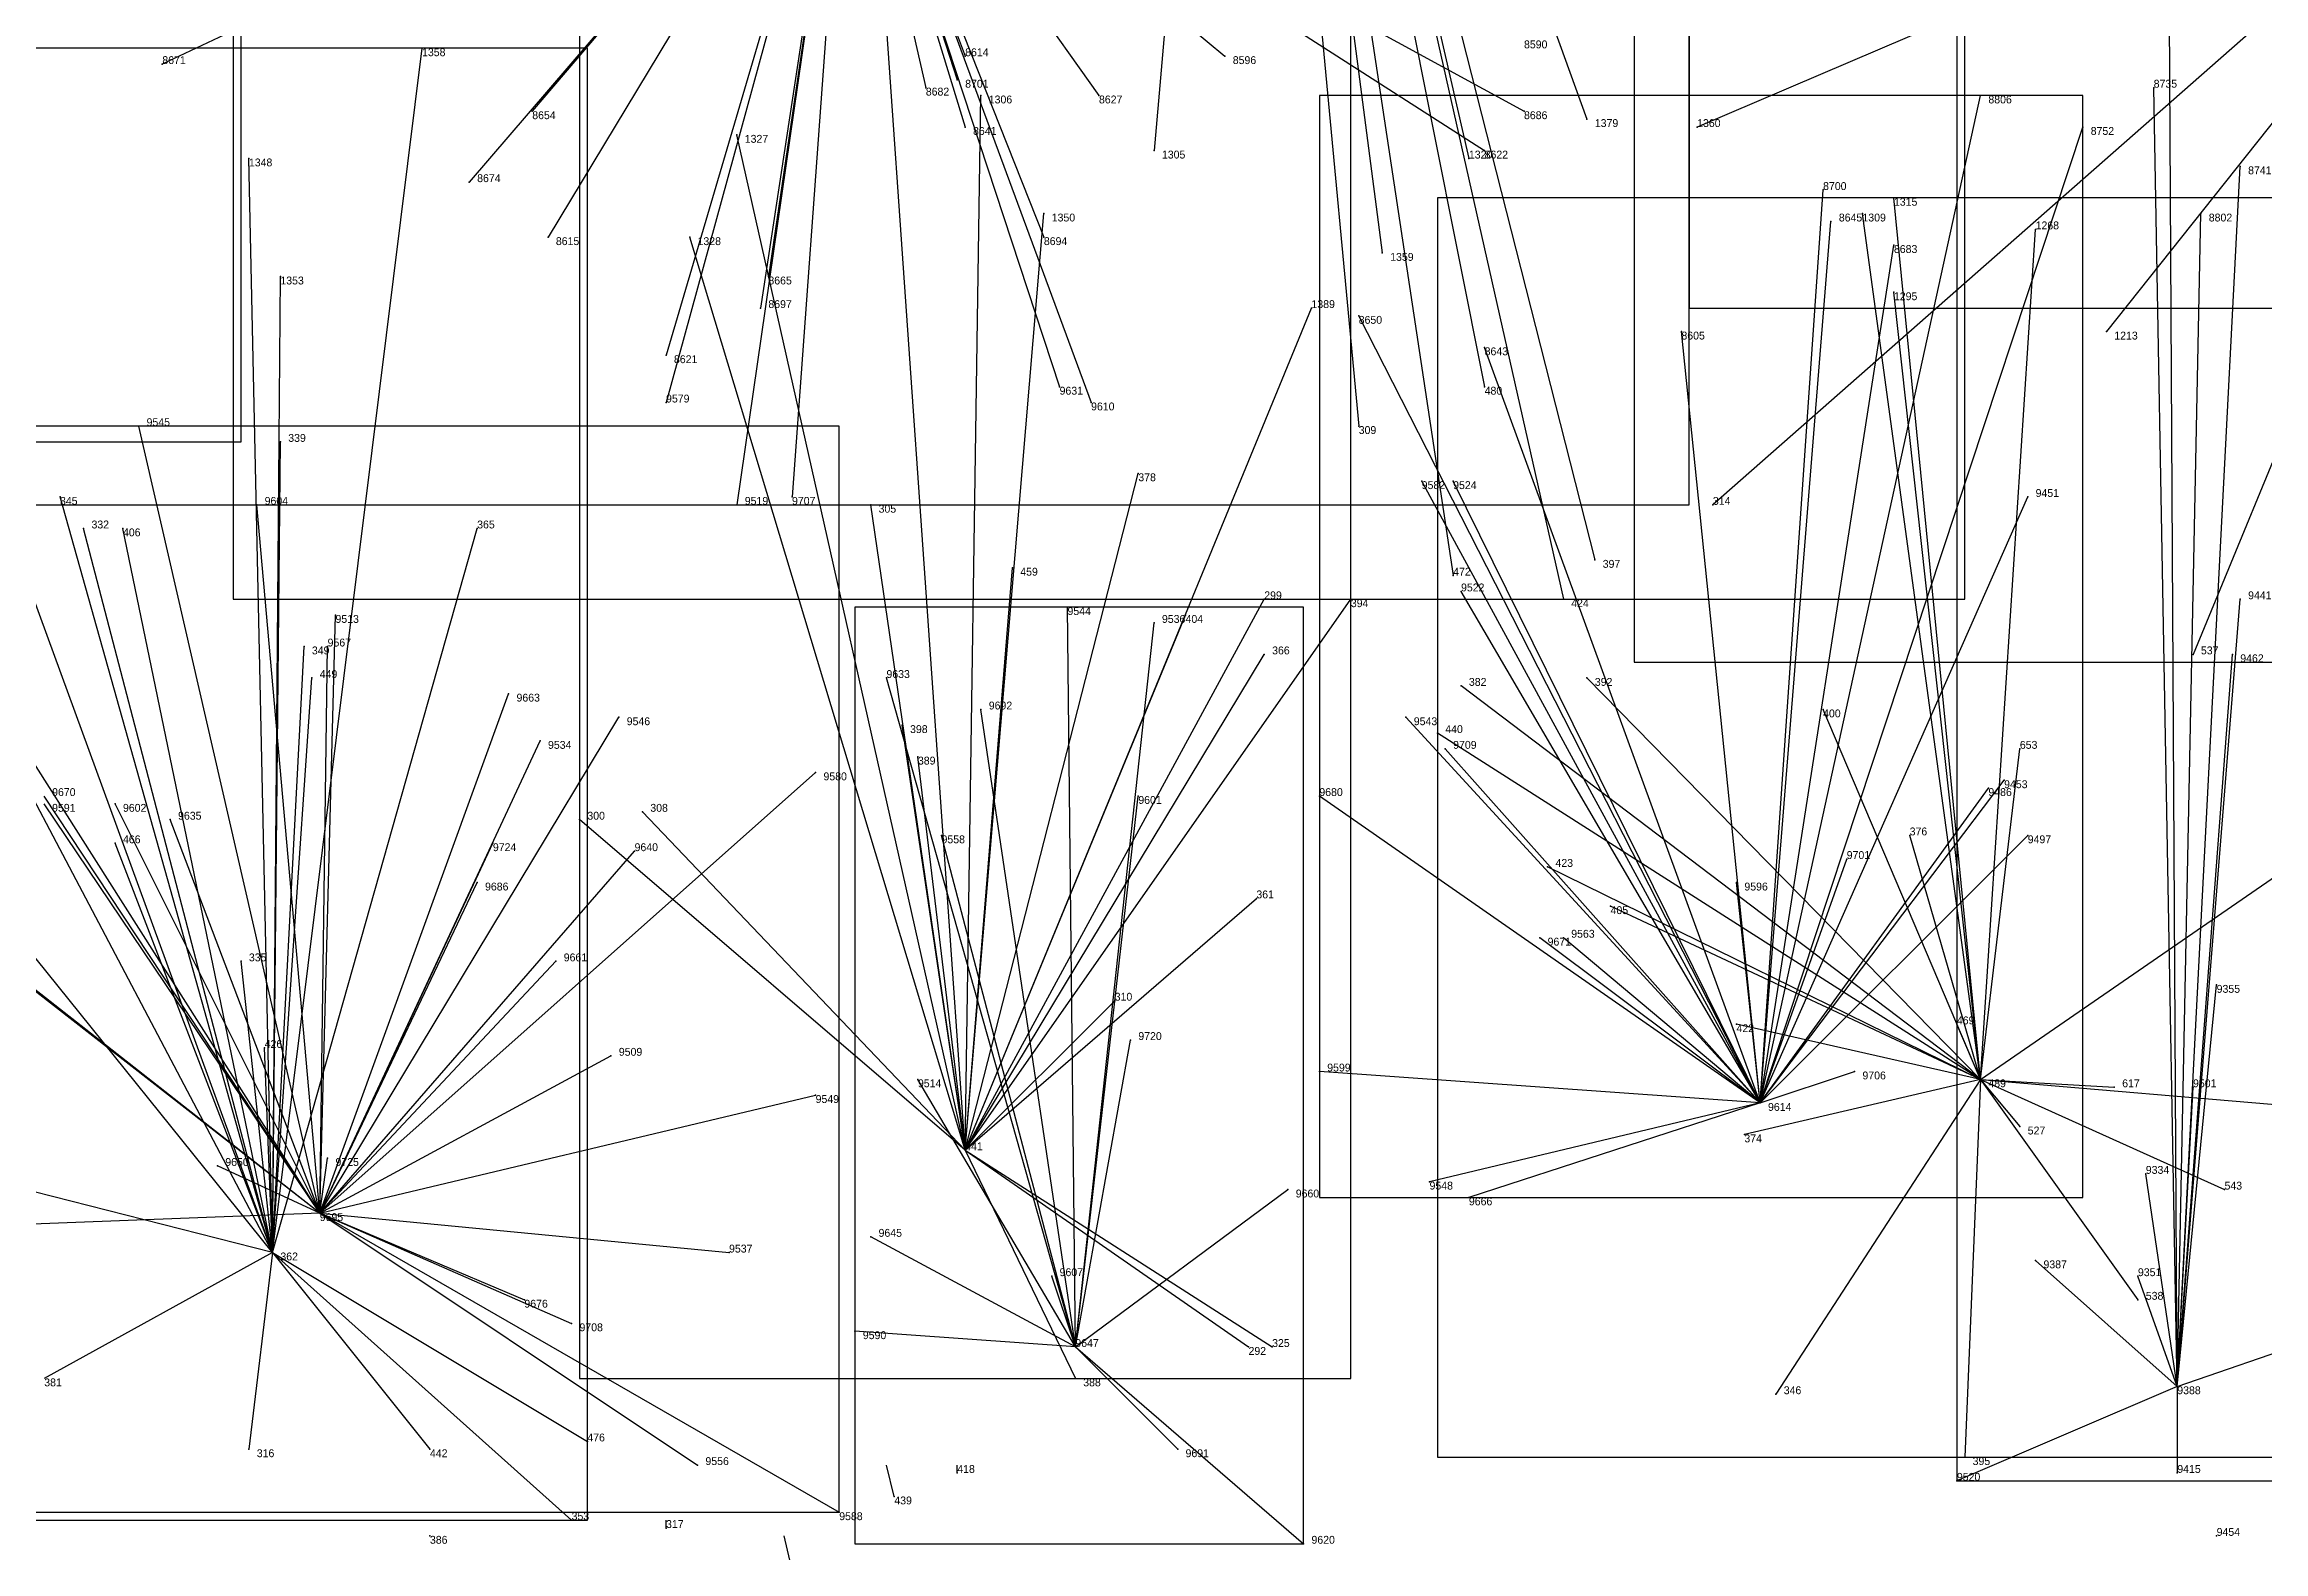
# Model space of a CAD drawing. Extents: x -0.07 to 1.1, y -0.07 to 1.1.
# Drawn here: x 0.26 to 0.542, y 0.103 to 0.2945 of the extents above; entities that cross this region are included whole.
import ezdxf

# ---------------------------------------------------------------- set-up
doc = ezdxf.new("R2010")
doc.units = 0
for name, color, linetype in [('Clients', 3, 'CONTINUOUS'), ('Facilities', 3, 'CONTINUOUS'), ('Facilities_lines', 3, 'CONTINUOUS'), ('Min_max_boxes', 1, 'CONTINUOUS'), ('Normals', 1, 'CONTINUOUS'), ('Source_points', 5, 'CONTINUOUS'), ('Text', 3, 'CONTINUOUS')]:
    doc.layers.add(name, color=color, linetype=linetype)

msp = doc.modelspace()

# ---------------------------------------------------------------- linework, layer by layer
at = {"layer": 'Clients', "color": 5}
for p in [(0.308, 0.294), (0.275, 0.292, 1), (0.377, 0.293, 1), (0.41, 0.293, 1), (0.372, 0.289, 1), (0.376, 0.29, 1), (0.379, 0.288), (0.394, 0.288, 1), (0.506, 0.288, 1), (0.528, 0.289, 1), (0.322, 0.286, 1), (0.448, 0.286, 1), (0.456, 0.285), (0.348, 0.283), (0.377, 0.284, 1), (0.47, 0.284), (0.519, 0.284, 1), (0.286, 0.28), (0.401, 0.281), (0.441, 0.28), (0.443, 0.281, 1), (0.314, 0.277, 1), (0.539, 0.279, 1), (0.486, 0.276, 1), (0.495, 0.275), (0.387, 0.273), (0.487, 0.272, 1), (0.491, 0.273), (0.513, 0.271), (0.534, 0.273, 1), (0.324, 0.27, 1), (0.342, 0.27), (0.387, 0.27, 1), (0.43, 0.268), (0.495, 0.269, 1), (0.29, 0.265), (0.352, 0.265, 1), (0.495, 0.263), (0.351, 0.261, 1), (0.421, 0.261), (0.427, 0.26, 1), (0.468, 0.258, 1), (0.522, 0.258), (0.339, 0.255, 1), (0.443, 0.256, 1), (0.389, 0.251, 1), (0.443, 0.251), (0.339, 0.249, 1), (0.393, 0.249, 1), (0.272, 0.246, 1), (0.427, 0.246), (0.29, 0.244), (0.399, 0.24), (0.262, 0.237), (0.355, 0.237, 1), (0.435, 0.239, 1), (0.439, 0.239, 1), (0.512, 0.237, 1), (0.287, 0.236, 1), (0.348, 0.236, 1), (0.365, 0.236), (0.472, 0.236), (0.265, 0.233), (0.27, 0.233), (0.315, 0.233), (0.457, 0.229), (0.383, 0.228), (0.439, 0.227), (0.39, 0.223, 1), (0.415, 0.224), (0.426, 0.224), (0.44, 0.225, 1), (0.453, 0.224), (0.539, 0.224, 1), (0.297, 0.222, 1), (0.401, 0.221, 1), (0.405, 0.222), (0.293, 0.218), (0.296, 0.218, 1), (0.415, 0.217), (0.533, 0.217), (0.538, 0.217, 1), (0.294, 0.214), (0.319, 0.212, 1), (0.367, 0.214, 1), (0.44, 0.213), (0.456, 0.214), (0.333, 0.209, 1), (0.379, 0.21, 1), (0.433, 0.209, 1), (0.486, 0.21), (0.323, 0.206, 1), (0.369, 0.208), (0.437, 0.207), (0.371, 0.204), (0.438, 0.205, 1), (0.511, 0.205), (0.358, 0.202, 1), (0.509, 0.201, 1), (0.269, 0.198, 1), (0.399, 0.199, 1), (0.422, 0.199, 1), (0.507, 0.2, 1), (0.276, 0.196, 1), (0.328, 0.196), (0.336, 0.197), (0.269, 0.193), (0.317, 0.193, 1), (0.335, 0.192, 1), (0.374, 0.194, 1), (0.497, 0.194), (0.512, 0.194, 1), (0.451, 0.19), (0.489, 0.191, 1), (0.315, 0.188, 1), (0.475, 0.188, 1), (0.414, 0.186), (0.459, 0.185), (0.45, 0.181, 1), (0.453, 0.181, 1), (0.285, 0.178), (0.325, 0.178, 1), (0.536, 0.175, 1), (0.396, 0.173), (0.475, 0.17), (0.503, 0.17), (0.288, 0.167), (0.398, 0.168, 1), (0.332, 0.166, 1), (0.422, 0.164, 1), (0.49, 0.164, 1), (0.358, 0.161, 1), (0.371, 0.163, 1), (0.523, 0.162), (0.533, 0.162, 1), (0.476, 0.156), (0.511, 0.157), (0.296, 0.153, 1), (0.282, 0.152, 1), (0.436, 0.15, 1), (0.527, 0.151, 1), (0.418, 0.149, 1), (0.441, 0.148, 1), (0.537, 0.149), (0.347, 0.141, 1), (0.365, 0.143, 1), (0.513, 0.14, 1), (0.388, 0.138, 1), (0.526, 0.138, 1), (0.321, 0.135, 1), (0.526, 0.135), (0.327, 0.132, 1), (0.363, 0.131, 1), (0.413, 0.129), (0.416, 0.129), (0.391, 0.125), (0.48, 0.123), (0.286, 0.116), (0.309, 0.116), (0.329, 0.117), (0.404, 0.116, 1), (0.343, 0.114, 1), (0.504, 0.115), (0.531, 0.113, 1), (0.503, 0.112, 1), (0.361, 0.108, 1), (0.327, 0.107), (0.42, 0.104, 1)]:
    msp.add_point(p, dxfattribs=at)
at = {"layer": 'Facilities', "color": 3}
for p in [(0.506, 0.163), (0.478, 0.16, 1), (0.377, 0.154), (0.295, 0.146, 1), (0.289, 0.141), (0.391, 0.129, 1), (0.531, 0.124, 1), (0.376, 0.113), (0.368, 0.11), (0.309, 0.105), (0.339, 0.106), (0.536, 0.105, 1)]:
    msp.add_point(p, dxfattribs=at)
at = {"layer": 'Facilities_lines', "color": 3}
for p, q in [((0.412, 0.406), (0.401, 0.281)), ((0.412, 0.406), (0.427, 0.246)), ((0.412, 0.406), (0.457, 0.229)), ((0.412, 0.406), (0.453, 0.224)), ((0.412, 0.406), (0.439, 0.227)), ((0.412, 0.406), (0.443, 0.251)), ((0.412, 0.406), (0.441, 0.28)), ((0.412, 0.406), (0.43, 0.268)), ((0.412, 0.406), (0.456, 0.285)), ((0.362, 0.333, 1), (0.275, 0.292, 1)), ((0.362, 0.333, 1), (0.314, 0.277, 1)), ((0.362, 0.333, 1), (0.322, 0.286, 1)), ((0.362, 0.333, 1), (0.324, 0.27, 1)), ((0.362, 0.333, 1), (0.339, 0.255, 1)), ((0.362, 0.333, 1), (0.339, 0.249, 1)), ((0.362, 0.333, 1), (0.348, 0.236, 1)), ((0.362, 0.333, 1), (0.351, 0.261, 1)), ((0.362, 0.333, 1), (0.352, 0.265, 1)), ((0.362, 0.333, 1), (0.355, 0.237, 1)), ((0.362, 0.333, 1), (0.41, 0.293, 1)), ((0.362, 0.333, 1), (0.377, 0.293, 1)), ((0.362, 0.333, 1), (0.443, 0.281, 1)), ((0.362, 0.333, 1), (0.394, 0.288, 1)), ((0.362, 0.333, 1), (0.377, 0.284, 1)), ((0.362, 0.333, 1), (0.372, 0.289, 1)), ((0.362, 0.333, 1), (0.448, 0.286, 1)), ((0.362, 0.333, 1), (0.387, 0.27, 1)), ((0.362, 0.333, 1), (0.376, 0.29, 1)), ((0.362, 0.333, 1), (0.393, 0.249, 1)), ((0.362, 0.333, 1), (0.389, 0.251, 1)), ((0.58, 0.331), (0.47, 0.284)), ((0.58, 0.331), (0.472, 0.236)), ((0.58, 0.331), (0.522, 0.258)), ((0.58, 0.331), (0.533, 0.217)), ((0.377, 0.154), (0.367, 0.297)), ((0.531, 0.124, 1), (0.53, 0.298, 1)), ((0.289, 0.141), (0.308, 0.294)), ((0.377, 0.154), (0.379, 0.288)), ((0.478, 0.16, 1), (0.506, 0.288, 1)), ((0.531, 0.124, 1), (0.528, 0.289, 1)), ((0.377, 0.154), (0.348, 0.283)), ((0.478, 0.16, 1), (0.519, 0.284, 1)), ((0.289, 0.141), (0.286, 0.28)), ((0.531, 0.124, 1), (0.539, 0.279, 1)), ((0.478, 0.16, 1), (0.486, 0.276, 1)), ((0.506, 0.163), (0.495, 0.275)), ((0.377, 0.154), (0.387, 0.273)), ((0.478, 0.16, 1), (0.487, 0.272, 1)), ((0.506, 0.163), (0.491, 0.273)), ((0.506, 0.163), (0.513, 0.271)), ((0.531, 0.124, 1), (0.534, 0.273, 1)), ((0.377, 0.154), (0.342, 0.27)), ((0.478, 0.16, 1), (0.495, 0.269, 1)), ((0.289, 0.141), (0.29, 0.265)), ((0.506, 0.163), (0.495, 0.263)), ((0.377, 0.154), (0.421, 0.261)), ((0.478, 0.16, 1), (0.427, 0.26, 1)), ((0.478, 0.16, 1), (0.468, 0.258, 1)), ((0.478, 0.16, 1), (0.443, 0.256, 1)), ((0.295, 0.146, 1), (0.272, 0.246, 1)), ((0.289, 0.141), (0.251, 0.245)), ((0.289, 0.141), (0.29, 0.244)), ((0.377, 0.154), (0.399, 0.24)), ((0.289, 0.141), (0.262, 0.237)), ((0.478, 0.16, 1), (0.435, 0.239, 1)), ((0.478, 0.16, 1), (0.439, 0.239, 1)), ((0.478, 0.16, 1), (0.512, 0.237, 1)), ((0.295, 0.146, 1), (0.287, 0.236, 1)), ((0.377, 0.154), (0.365, 0.236)), ((0.289, 0.141), (0.265, 0.233)), ((0.289, 0.141), (0.27, 0.233)), ((0.289, 0.141), (0.315, 0.233)), ((0.377, 0.154), (0.383, 0.228)), ((0.377, 0.154), (0.415, 0.224)), ((0.377, 0.154), (0.426, 0.224)), ((0.391, 0.129, 1), (0.39, 0.223, 1)), ((0.478, 0.16, 1), (0.44, 0.225, 1)), ((0.531, 0.124, 1), (0.539, 0.224, 1)), ((0.295, 0.146, 1), (0.297, 0.222, 1)), ((0.377, 0.154), (0.405, 0.222)), ((0.391, 0.129, 1), (0.401, 0.221, 1)), ((0.289, 0.141), (0.293, 0.218)), ((0.295, 0.146, 1), (0.296, 0.218, 1)), ((0.289, 0.141), (0.25, 0.215)), ((0.377, 0.154), (0.415, 0.217)), ((0.531, 0.124, 1), (0.538, 0.217, 1)), ((0.289, 0.141), (0.294, 0.214)), ((0.295, 0.146, 1), (0.319, 0.212, 1)), ((0.391, 0.129, 1), (0.367, 0.214, 1)), ((0.506, 0.163), (0.44, 0.213)), ((0.506, 0.163), (0.456, 0.214)), ((0.295, 0.146, 1), (0.255, 0.209, 1)), ((0.295, 0.146, 1), (0.333, 0.209, 1)), ((0.391, 0.129, 1), (0.379, 0.21, 1)), ((0.478, 0.16, 1), (0.433, 0.209, 1)), ((0.506, 0.163), (0.486, 0.21)), ((0.295, 0.146, 1), (0.323, 0.206, 1)), ((0.377, 0.154), (0.369, 0.208)), ((0.506, 0.163), (0.437, 0.207)), ((0.377, 0.154), (0.371, 0.204)), ((0.478, 0.16, 1), (0.438, 0.205, 1)), ((0.506, 0.163), (0.511, 0.205)), ((0.295, 0.146, 1), (0.358, 0.202, 1)), ((0.478, 0.16, 1), (0.509, 0.201, 1)), ((0.295, 0.146, 1), (0.26, 0.199, 1)), ((0.295, 0.146, 1), (0.26, 0.198, 1)), ((0.295, 0.146, 1), (0.269, 0.198, 1)), ((0.391, 0.129, 1), (0.399, 0.199, 1)), ((0.478, 0.16, 1), (0.422, 0.199, 1)), ((0.478, 0.16, 1), (0.507, 0.2, 1)), ((0.295, 0.146, 1), (0.276, 0.196, 1)), ((0.377, 0.154), (0.328, 0.196)), ((0.377, 0.154), (0.336, 0.197)), ((0.289, 0.141), (0.269, 0.193)), ((0.295, 0.146, 1), (0.317, 0.193, 1)), ((0.295, 0.146, 1), (0.335, 0.192, 1)), ((0.391, 0.129, 1), (0.374, 0.194, 1)), ((0.478, 0.16, 1), (0.512, 0.194, 1)), ((0.506, 0.163), (0.497, 0.194)), ((0.506, 0.163), (0.551, 0.194)), ((0.506, 0.163), (0.451, 0.19)), ((0.478, 0.16, 1), (0.489, 0.191, 1)), ((0.295, 0.146, 1), (0.315, 0.188, 1)), ((0.478, 0.16, 1), (0.475, 0.188, 1)), ((0.295, 0.146, 1), (0.244, 0.186, 1)), ((0.295, 0.146, 1), (0.245, 0.185, 1)), ((0.377, 0.154), (0.414, 0.186)), ((0.506, 0.163), (0.459, 0.185)), ((0.289, 0.141), (0.256, 0.182)), ((0.478, 0.16, 1), (0.45, 0.181, 1)), ((0.478, 0.16, 1), (0.453, 0.181, 1)), ((0.289, 0.141), (0.285, 0.178)), ((0.295, 0.146, 1), (0.325, 0.178, 1)), ((0.531, 0.124, 1), (0.536, 0.175, 1)), ((0.377, 0.154), (0.396, 0.173)), ((0.506, 0.163), (0.475, 0.17)), ((0.506, 0.163), (0.503, 0.17)), ((0.289, 0.141), (0.288, 0.167)), ((0.391, 0.129, 1), (0.398, 0.168, 1)), ((0.295, 0.146, 1), (0.332, 0.166, 1)), ((0.478, 0.16, 1), (0.422, 0.164, 1)), ((0.478, 0.16, 1), (0.49, 0.164, 1)), ((0.295, 0.146, 1), (0.358, 0.161, 1)), ((0.391, 0.129, 1), (0.371, 0.163, 1)), ((0.506, 0.163), (0.476, 0.156)), ((0.506, 0.163), (0.48, 0.123)), ((0.506, 0.163), (0.504, 0.115)), ((0.506, 0.163), (0.511, 0.157)), ((0.506, 0.163), (0.526, 0.135)), ((0.506, 0.163), (0.537, 0.149)), ((0.506, 0.163), (0.523, 0.162)), ((0.506, 0.163), (0.553, 0.159)), ((0.531, 0.124, 1), (0.533, 0.162, 1)), ((0.478, 0.16, 1), (0.436, 0.15, 1)), ((0.478, 0.16, 1), (0.441, 0.148, 1)), ((0.289, 0.141), (0.234, 0.155)), ((0.295, 0.146, 1), (0.296, 0.153, 1)), ((0.377, 0.154), (0.413, 0.129)), ((0.377, 0.154), (0.416, 0.129)), ((0.377, 0.154), (0.391, 0.125)), ((0.295, 0.146, 1), (0.282, 0.152, 1)), ((0.531, 0.124, 1), (0.527, 0.151, 1)), ((0.391, 0.129, 1), (0.418, 0.149, 1)), ((0.295, 0.146, 1), (0.243, 0.144, 1)), ((0.295, 0.146, 1), (0.347, 0.141, 1)), ((0.295, 0.146, 1), (0.361, 0.108, 1)), ((0.295, 0.146, 1), (0.343, 0.114, 1)), ((0.295, 0.146, 1), (0.321, 0.135, 1)), ((0.295, 0.146, 1), (0.327, 0.132, 1)), ((0.289, 0.141), (0.26, 0.125)), ((0.289, 0.141), (0.286, 0.116)), ((0.289, 0.141), (0.327, 0.107)), ((0.289, 0.141), (0.309, 0.116)), ((0.289, 0.141), (0.329, 0.117)), ((0.391, 0.129, 1), (0.365, 0.143, 1)), ((0.531, 0.124, 1), (0.513, 0.14, 1)), ((0.391, 0.129, 1), (0.388, 0.138, 1)), ((0.531, 0.124, 1), (0.526, 0.138, 1)), ((0.531, 0.124, 1), (0.56, 0.134, 1)), ((0.391, 0.129, 1), (0.363, 0.131, 1)), ((0.391, 0.129, 1), (0.42, 0.104, 1)), ((0.391, 0.129, 1), (0.404, 0.116, 1)), ((0.531, 0.124, 1), (0.503, 0.112, 1)), ((0.531, 0.124, 1), (0.531, 0.113, 1))]:
    msp.add_line(p, q, dxfattribs=at)
at = {"layer": 'Min_max_boxes', "color": 1}
for p, q in [((0.284, 0.502), (0.284, 0.224)), ((0.284, 0.502), (0.284, 0.224)), ((0.504, 0.224), (0.504, 0.502)), ((0.504, 0.224), (0.504, 0.502)), ((0.469, 0.491, 1), (0.469, 0.261, 1)), ((0.469, 0.491, 1), (0.469, 0.261, 1)), ((0.469, 0.236, 1), (0.469, 0.469, 1)), ((0.469, 0.236, 1), (0.469, 0.469, 1)), ((0.462, 0.45), (0.462, 0.216)), ((0.462, 0.45), (0.462, 0.216)), ((0.285, 0.244), (0.285, 0.385)), ((0.285, 0.244), (0.285, 0.385)), ((0.328, 0.297), (0.328, 0.125)), ((0.328, 0.297), (0.328, 0.125)), ((0.426, 0.125), (0.426, 0.297)), ((0.426, 0.125), (0.426, 0.297)), ((0.503, 0.298, 1), (0.503, 0.112, 1)), ((0.503, 0.298, 1), (0.503, 0.112, 1)), ((0.329, 0.294), (0.234, 0.294)), ((0.329, 0.294), (0.234, 0.294)), ((0.329, 0.107), (0.329, 0.294)), ((0.329, 0.107), (0.329, 0.294)), ((0.329, 0.294), (0.329, 0.294)), ((0.519, 0.288, 1), (0.422, 0.288, 1)), ((0.422, 0.288, 1), (0.422, 0.148, 1)), ((0.519, 0.288, 1), (0.422, 0.288, 1)), ((0.422, 0.288, 1), (0.422, 0.148, 1)), ((0.422, 0.288, 1), (0.422, 0.288, 1)), ((0.519, 0.148, 1), (0.519, 0.288, 1)), ((0.519, 0.148, 1), (0.519, 0.288, 1)), ((0.519, 0.288, 1), (0.519, 0.288, 1)), ((0.553, 0.275), (0.437, 0.275)), ((0.437, 0.275), (0.437, 0.115)), ((0.553, 0.275), (0.437, 0.275)), ((0.437, 0.275), (0.437, 0.115)), ((0.437, 0.275), (0.437, 0.275)), ((0.469, 0.261, 1), (0.765, 0.261, 1)), ((0.469, 0.261, 1), (0.765, 0.261, 1)), ((0.469, 0.261, 1), (0.469, 0.261, 1)), ((0.361, 0.246, 1), (0.243, 0.246, 1)), ((0.361, 0.246, 1), (0.243, 0.246, 1)), ((0.361, 0.108, 1), (0.361, 0.246, 1)), ((0.361, 0.108, 1), (0.361, 0.246, 1)), ((0.361, 0.246, 1), (0.361, 0.246, 1)), ((0.086, 0.244), (0.285, 0.244)), ((0.086, 0.244), (0.285, 0.244)), ((0.285, 0.244), (0.285, 0.244)), ((0.234, 0.236, 1), (0.469, 0.236, 1)), ((0.234, 0.236, 1), (0.469, 0.236, 1)), ((0.469, 0.236, 1), (0.469, 0.236, 1)), ((0.284, 0.224), (0.504, 0.224)), ((0.284, 0.224), (0.504, 0.224)), ((0.284, 0.224), (0.284, 0.224)), ((0.42, 0.223, 1), (0.363, 0.223, 1)), ((0.363, 0.223, 1), (0.363, 0.104, 1)), ((0.42, 0.223, 1), (0.363, 0.223, 1)), ((0.363, 0.223, 1), (0.363, 0.104, 1)), ((0.363, 0.223, 1), (0.363, 0.223, 1)), ((0.42, 0.104, 1), (0.42, 0.223, 1)), ((0.42, 0.104, 1), (0.42, 0.223, 1)), ((0.42, 0.223, 1), (0.42, 0.223, 1)), ((0.504, 0.224), (0.504, 0.224)), ((0.462, 0.216), (0.75, 0.216)), ((0.462, 0.216), (0.75, 0.216)), ((0.462, 0.216), (0.462, 0.216)), ((0.422, 0.148, 1), (0.519, 0.148, 1)), ((0.422, 0.148, 1), (0.519, 0.148, 1)), ((0.422, 0.148, 1), (0.422, 0.148, 1)), ((0.519, 0.148, 1), (0.519, 0.148, 1)), ((0.328, 0.125), (0.426, 0.125)), ((0.328, 0.125), (0.426, 0.125)), ((0.328, 0.125), (0.328, 0.125)), ((0.426, 0.125), (0.426, 0.125)), ((0.437, 0.115), (0.553, 0.115)), ((0.437, 0.115), (0.553, 0.115)), ((0.437, 0.115), (0.437, 0.115)), ((0.503, 0.112, 1), (0.56, 0.112, 1)), ((0.503, 0.112, 1), (0.56, 0.112, 1)), ((0.503, 0.112, 1), (0.503, 0.112, 1)), ((0.243, 0.108, 1), (0.361, 0.108, 1)), ((0.243, 0.108, 1), (0.361, 0.108, 1)), ((0.361, 0.108, 1), (0.361, 0.108, 1)), ((0.234, 0.107), (0.329, 0.107)), ((0.234, 0.107), (0.329, 0.107)), ((0.329, 0.107), (0.329, 0.107)), ((0.363, 0.104, 1), (0.42, 0.104, 1)), ((0.363, 0.104, 1), (0.42, 0.104, 1)), ((0.363, 0.104, 1), (0.363, 0.104, 1)), ((0.42, 0.104, 1), (0.42, 0.104, 1))]:
    msp.add_line(p, q, dxfattribs=at)
at = {"layer": 'Normals', "color": 1}
for p, q in [((0.308, 0.294), (0.308, 0.294, 0.1)), ((0.275, 0.292, 1), (0.275, 0.292, 1.1)), ((0.377, 0.293, 1), (0.377, 0.293, 1.1)), ((0.41, 0.293, 1), (0.41, 0.293, 1.1)), ((0.372, 0.289, 1), (0.372, 0.289, 1.1)), ((0.376, 0.29, 1), (0.376, 0.29, 1.1)), ((0.379, 0.288), (0.379, 0.288, 0.1)), ((0.394, 0.288, 1), (0.394, 0.288, 1.1)), ((0.506, 0.288, 1), (0.506, 0.288, 1.1)), ((0.528, 0.289, 1), (0.528, 0.289, 1.1)), ((0.322, 0.286, 1), (0.322, 0.286, 1.1)), ((0.448, 0.286, 1), (0.448, 0.286, 1.1)), ((0.456, 0.285), (0.456, 0.285, 0.1)), ((0.348, 0.283), (0.348, 0.283, 0.1)), ((0.377, 0.284, 1), (0.377, 0.284, 1.1)), ((0.47, 0.284), (0.47, 0.284, 0.1)), ((0.519, 0.284, 1), (0.519, 0.284, 1.1)), ((0.286, 0.28), (0.286, 0.28, 0.1)), ((0.401, 0.281), (0.401, 0.281, 0.1)), ((0.441, 0.28), (0.441, 0.28, 0.1)), ((0.443, 0.281, 1), (0.443, 0.281, 1.1)), ((0.314, 0.277, 1), (0.314, 0.277, 1.1)), ((0.539, 0.279, 1), (0.539, 0.279, 1.1)), ((0.486, 0.276, 1), (0.486, 0.276, 1.1)), ((0.495, 0.275), (0.495, 0.275, 0.1)), ((0.387, 0.273), (0.387, 0.273, 0.1)), ((0.487, 0.272, 1), (0.487, 0.272, 1.1)), ((0.491, 0.273), (0.491, 0.273, 0.1)), ((0.513, 0.271), (0.513, 0.271, 0.1)), ((0.534, 0.273, 1), (0.534, 0.273, 1.1)), ((0.324, 0.27, 1), (0.324, 0.27, 1.1)), ((0.342, 0.27), (0.342, 0.27, 0.1)), ((0.387, 0.27, 1), (0.387, 0.27, 1.1)), ((0.43, 0.268), (0.43, 0.268, 0.1)), ((0.495, 0.269, 1), (0.495, 0.269, 1.1)), ((0.29, 0.265), (0.29, 0.265, 0.1)), ((0.352, 0.265, 1), (0.352, 0.265, 1.1)), ((0.495, 0.263), (0.495, 0.263, 0.1)), ((0.351, 0.261, 1), (0.351, 0.261, 1.1)), ((0.421, 0.261), (0.421, 0.261, 0.1)), ((0.427, 0.26, 1), (0.427, 0.26, 1.1)), ((0.468, 0.258, 1), (0.468, 0.258, 1.1)), ((0.522, 0.258), (0.522, 0.258, 0.1)), ((0.339, 0.255, 1), (0.339, 0.255, 1.1)), ((0.443, 0.256, 1), (0.443, 0.256, 1.1)), ((0.389, 0.251, 1), (0.389, 0.251, 1.1)), ((0.443, 0.251), (0.443, 0.251, 0.1)), ((0.339, 0.249, 1), (0.339, 0.249, 1.1)), ((0.393, 0.249, 1), (0.393, 0.249, 1.1)), ((0.272, 0.246, 1), (0.272, 0.246, 1.1)), ((0.427, 0.246), (0.427, 0.246, 0.1)), ((0.29, 0.244), (0.29, 0.244, 0.1)), ((0.399, 0.24), (0.399, 0.24, 0.1)), ((0.262, 0.237), (0.262, 0.237, 0.1)), ((0.355, 0.237, 1), (0.355, 0.237, 1.1)), ((0.435, 0.239, 1), (0.435, 0.239, 1.1)), ((0.439, 0.239, 1), (0.439, 0.239, 1.1)), ((0.512, 0.237, 1), (0.512, 0.237, 1.1)), ((0.287, 0.236, 1), (0.287, 0.236, 1.1)), ((0.348, 0.236, 1), (0.348, 0.236, 1.1)), ((0.365, 0.236), (0.365, 0.236, 0.1)), ((0.472, 0.236), (0.472, 0.236, 0.1)), ((0.265, 0.233), (0.265, 0.233, 0.1)), ((0.27, 0.233), (0.27, 0.233, 0.1)), ((0.315, 0.233), (0.315, 0.233, 0.1)), ((0.457, 0.229), (0.457, 0.229, 0.1)), ((0.383, 0.228), (0.383, 0.228, 0.1)), ((0.439, 0.227), (0.439, 0.227, 0.1)), ((0.39, 0.223, 1), (0.39, 0.223, 1.1)), ((0.415, 0.224), (0.415, 0.224, 0.1)), ((0.426, 0.224), (0.426, 0.224, 0.1)), ((0.44, 0.225, 1), (0.44, 0.225, 1.1)), ((0.453, 0.224), (0.453, 0.224, 0.1)), ((0.539, 0.224, 1), (0.539, 0.224, 1.1)), ((0.297, 0.222, 1), (0.297, 0.222, 1.1)), ((0.401, 0.221, 1), (0.401, 0.221, 1.1)), ((0.405, 0.222), (0.405, 0.222, 0.1)), ((0.293, 0.218), (0.293, 0.218, 0.1)), ((0.296, 0.218, 1), (0.296, 0.218, 1.1)), ((0.415, 0.217), (0.415, 0.217, 0.1)), ((0.533, 0.217), (0.533, 0.217, 0.1)), ((0.538, 0.217, 1), (0.538, 0.217, 1.1)), ((0.294, 0.214), (0.294, 0.214, 0.1)), ((0.319, 0.212, 1), (0.319, 0.212, 1.1)), ((0.367, 0.214, 1), (0.367, 0.214, 1.1)), ((0.44, 0.213), (0.44, 0.213, 0.1)), ((0.456, 0.214), (0.456, 0.214, 0.1)), ((0.333, 0.209, 1), (0.333, 0.209, 1.1)), ((0.379, 0.21, 1), (0.379, 0.21, 1.1)), ((0.433, 0.209, 1), (0.433, 0.209, 1.1)), ((0.486, 0.21), (0.486, 0.21, 0.1)), ((0.323, 0.206, 1), (0.323, 0.206, 1.1)), ((0.369, 0.208), (0.369, 0.208, 0.1)), ((0.437, 0.207), (0.437, 0.207, 0.1)), ((0.371, 0.204), (0.371, 0.204, 0.1)), ((0.438, 0.205, 1), (0.438, 0.205, 1.1)), ((0.511, 0.205), (0.511, 0.205, 0.1)), ((0.358, 0.202, 1), (0.358, 0.202, 1.1)), ((0.509, 0.201, 1), (0.509, 0.201, 1.1)), ((0.269, 0.198, 1), (0.269, 0.198, 1.1)), ((0.399, 0.199, 1), (0.399, 0.199, 1.1)), ((0.422, 0.199, 1), (0.422, 0.199, 1.1)), ((0.507, 0.2, 1), (0.507, 0.2, 1.1)), ((0.276, 0.196, 1), (0.276, 0.196, 1.1)), ((0.328, 0.196), (0.328, 0.196, 0.1)), ((0.336, 0.197), (0.336, 0.197, 0.1)), ((0.269, 0.193), (0.269, 0.193, 0.1)), ((0.317, 0.193, 1), (0.317, 0.193, 1.1)), ((0.335, 0.192, 1), (0.335, 0.192, 1.1)), ((0.374, 0.194, 1), (0.374, 0.194, 1.1)), ((0.497, 0.194), (0.497, 0.194, 0.1)), ((0.512, 0.194, 1), (0.512, 0.194, 1.1)), ((0.451, 0.19), (0.451, 0.19, 0.1)), ((0.489, 0.191, 1), (0.489, 0.191, 1.1)), ((0.315, 0.188, 1), (0.315, 0.188, 1.1)), ((0.475, 0.188, 1), (0.475, 0.188, 1.1)), ((0.414, 0.186), (0.414, 0.186, 0.1)), ((0.459, 0.185), (0.459, 0.185, 0.1)), ((0.45, 0.181, 1), (0.45, 0.181, 1.1)), ((0.453, 0.181, 1), (0.453, 0.181, 1.1)), ((0.285, 0.178), (0.285, 0.178, 0.1)), ((0.325, 0.178, 1), (0.325, 0.178, 1.1)), ((0.536, 0.175, 1), (0.536, 0.175, 1.1)), ((0.396, 0.173), (0.396, 0.173, 0.1)), ((0.475, 0.17), (0.475, 0.17, 0.1)), ((0.503, 0.17), (0.503, 0.17, 0.1)), ((0.288, 0.167), (0.288, 0.167, 0.1)), ((0.398, 0.168, 1), (0.398, 0.168, 1.1)), ((0.332, 0.166, 1), (0.332, 0.166, 1.1)), ((0.422, 0.164, 1), (0.422, 0.164, 1.1)), ((0.49, 0.164, 1), (0.49, 0.164, 1.1)), ((0.358, 0.161, 1), (0.358, 0.161, 1.1)), ((0.371, 0.163, 1), (0.371, 0.163, 1.1)), ((0.506, 0.163), (0.506, 0.163, 0.1)), ((0.523, 0.162), (0.523, 0.162, 0.1)), ((0.533, 0.162, 1), (0.533, 0.162, 1.1)), ((0.478, 0.16, 1), (0.478, 0.16, 1.1)), ((0.476, 0.156), (0.476, 0.156, 0.1)), ((0.511, 0.157), (0.511, 0.157, 0.1)), ((0.296, 0.153, 1), (0.296, 0.153, 1.1)), ((0.377, 0.154), (0.377, 0.154, 0.1)), ((0.282, 0.152, 1), (0.282, 0.152, 1.1)), ((0.436, 0.15, 1), (0.436, 0.15, 1.1)), ((0.527, 0.151, 1), (0.527, 0.151, 1.1)), ((0.418, 0.149, 1), (0.418, 0.149, 1.1)), ((0.441, 0.148, 1), (0.441, 0.148, 1.1)), ((0.537, 0.149), (0.537, 0.149, 0.1)), ((0.295, 0.146, 1), (0.295, 0.146, 1.1)), ((0.289, 0.141), (0.289, 0.141, 0.1)), ((0.347, 0.141, 1), (0.347, 0.141, 1.1)), ((0.365, 0.143, 1), (0.365, 0.143, 1.1)), ((0.513, 0.14, 1), (0.513, 0.14, 1.1)), ((0.388, 0.138, 1), (0.388, 0.138, 1.1)), ((0.526, 0.138, 1), (0.526, 0.138, 1.1)), ((0.321, 0.135, 1), (0.321, 0.135, 1.1)), ((0.526, 0.135), (0.526, 0.135, 0.1)), ((0.327, 0.132, 1), (0.327, 0.132, 1.1)), ((0.363, 0.131, 1), (0.363, 0.131, 1.1)), ((0.391, 0.129, 1), (0.391, 0.129, 1.1)), ((0.413, 0.129), (0.413, 0.129, 0.1)), ((0.416, 0.129), (0.416, 0.129, 0.1)), ((0.391, 0.125), (0.391, 0.125, 0.1)), ((0.48, 0.123), (0.48, 0.123, 0.1)), ((0.531, 0.124, 1), (0.531, 0.124, 1.1)), ((0.286, 0.116), (0.286, 0.116, 0.1)), ((0.309, 0.116), (0.309, 0.116, 0.1)), ((0.329, 0.117), (0.329, 0.117, 0.1)), ((0.404, 0.116, 1), (0.404, 0.116, 1.1)), ((0.343, 0.114, 1), (0.343, 0.114, 1.1)), ((0.368, 0.11), (0.367, 0.114, 0.1)), ((0.376, 0.113), (0.376, 0.114, 0.1)), ((0.504, 0.115), (0.504, 0.115, 0.1)), ((0.531, 0.113, 1), (0.531, 0.113, 1.1)), ((0.503, 0.112, 1), (0.503, 0.112, 1.1)), ((0.361, 0.108, 1), (0.361, 0.108, 1.1)), ((0.309, 0.105), (0.309, 0.105, 0.1)), ((0.327, 0.107), (0.327, 0.107, 0.1)), ((0.339, 0.106), (0.339, 0.107, 0.1)), ((0.358, 0.088), (0.354, 0.105, 0.098)), ((0.536, 0.105, 1), (0.536, 0.105, 1.1)), ((0.42, 0.104, 1), (0.42, 0.104, 1.1))]:
    msp.add_line(p, q, dxfattribs=at)
at = {"layer": 'Source_points', "color": 5}
for p in [(0.308, 0.294), (0.275, 0.292, 1), (0.377, 0.293, 1), (0.41, 0.293, 1), (0.372, 0.289, 1), (0.376, 0.29, 1), (0.379, 0.288), (0.394, 0.288, 1), (0.506, 0.288, 1), (0.528, 0.289, 1), (0.322, 0.286, 1), (0.448, 0.286, 1), (0.456, 0.285), (0.348, 0.283), (0.377, 0.284, 1), (0.47, 0.284), (0.519, 0.284, 1), (0.286, 0.28), (0.401, 0.281), (0.441, 0.28), (0.443, 0.281, 1), (0.314, 0.277, 1), (0.539, 0.279, 1), (0.486, 0.276, 1), (0.495, 0.275), (0.387, 0.273), (0.487, 0.272, 1), (0.491, 0.273), (0.513, 0.271), (0.534, 0.273, 1), (0.324, 0.27, 1), (0.342, 0.27), (0.387, 0.27, 1), (0.43, 0.268), (0.495, 0.269, 1), (0.29, 0.265), (0.352, 0.265, 1), (0.495, 0.263), (0.351, 0.261, 1), (0.421, 0.261), (0.427, 0.26, 1), (0.468, 0.258, 1), (0.522, 0.258), (0.339, 0.255, 1), (0.443, 0.256, 1), (0.389, 0.251, 1), (0.443, 0.251), (0.339, 0.249, 1), (0.393, 0.249, 1), (0.272, 0.246, 1), (0.427, 0.246), (0.29, 0.244), (0.399, 0.24), (0.262, 0.237), (0.355, 0.237, 1), (0.435, 0.239, 1), (0.439, 0.239, 1), (0.512, 0.237, 1), (0.287, 0.236, 1), (0.348, 0.236, 1), (0.365, 0.236), (0.472, 0.236), (0.265, 0.233), (0.27, 0.233), (0.315, 0.233), (0.457, 0.229), (0.383, 0.228), (0.439, 0.227), (0.39, 0.223, 1), (0.415, 0.224), (0.426, 0.224), (0.44, 0.225, 1), (0.453, 0.224), (0.539, 0.224, 1), (0.297, 0.222, 1), (0.401, 0.221, 1), (0.405, 0.222), (0.293, 0.218), (0.296, 0.218, 1), (0.415, 0.217), (0.533, 0.217), (0.538, 0.217, 1), (0.294, 0.214), (0.319, 0.212, 1), (0.367, 0.214, 1), (0.44, 0.213), (0.456, 0.214), (0.333, 0.209, 1), (0.379, 0.21, 1), (0.433, 0.209, 1), (0.486, 0.21), (0.323, 0.206, 1), (0.369, 0.208), (0.437, 0.207), (0.371, 0.204), (0.438, 0.205, 1), (0.511, 0.205), (0.358, 0.202, 1), (0.509, 0.201, 1), (0.269, 0.198, 1), (0.399, 0.199, 1), (0.422, 0.199, 1), (0.507, 0.2, 1), (0.276, 0.196, 1), (0.328, 0.196), (0.336, 0.197), (0.269, 0.193), (0.317, 0.193, 1), (0.335, 0.192, 1), (0.374, 0.194, 1), (0.497, 0.194), (0.512, 0.194, 1), (0.451, 0.19), (0.489, 0.191, 1), (0.315, 0.188, 1), (0.475, 0.188, 1), (0.414, 0.186), (0.459, 0.185), (0.45, 0.181, 1), (0.453, 0.181, 1), (0.285, 0.178), (0.325, 0.178, 1), (0.536, 0.175, 1), (0.396, 0.173), (0.475, 0.17), (0.503, 0.17), (0.288, 0.167), (0.398, 0.168, 1), (0.332, 0.166, 1), (0.422, 0.164, 1), (0.49, 0.164, 1), (0.358, 0.161, 1), (0.371, 0.163, 1), (0.506, 0.163), (0.523, 0.162), (0.533, 0.162, 1), (0.478, 0.16, 1), (0.476, 0.156), (0.511, 0.157), (0.296, 0.153, 1), (0.377, 0.154), (0.282, 0.152, 1), (0.436, 0.15, 1), (0.527, 0.151, 1), (0.418, 0.149, 1), (0.441, 0.148, 1), (0.537, 0.149), (0.295, 0.146, 1), (0.289, 0.141), (0.347, 0.141, 1), (0.365, 0.143, 1), (0.513, 0.14, 1), (0.388, 0.138, 1), (0.526, 0.138, 1), (0.321, 0.135, 1), (0.526, 0.135), (0.327, 0.132, 1), (0.363, 0.131, 1), (0.391, 0.129, 1), (0.413, 0.129), (0.416, 0.129), (0.391, 0.125), (0.48, 0.123), (0.531, 0.124, 1), (0.286, 0.116), (0.309, 0.116), (0.329, 0.117), (0.404, 0.116, 1), (0.343, 0.114, 1), (0.376, 0.113), (0.504, 0.115), (0.531, 0.113, 1), (0.368, 0.11), (0.503, 0.112, 1), (0.361, 0.108, 1), (0.309, 0.105), (0.327, 0.107), (0.339, 0.106), (0.536, 0.105, 1), (0.42, 0.104, 1)]:
    msp.add_point(p, dxfattribs=at)

# ---------------------------------------------------------------- texts
at = {"layer": 'Text', "color": 3}
for s, p in [('1358', (0.308, 0.293)), ('8614', (0.377, 0.293, 1)), ('8590', (0.448, 0.294, 1)), ('8671', (0.275, 0.292, 1)), ('8596', (0.411, 0.292, 1)), ('8682', (0.372, 0.288, 1)), ('8701', (0.377, 0.289, 1)), ('1306', (0.38, 0.287)), ('8627', (0.394, 0.287, 1)), ('8806', (0.507, 0.287, 1)), ('8735', (0.528, 0.289, 1)), ('8654', (0.322, 0.285, 1)), ('8686', (0.448, 0.285, 1)), ('1379', (0.457, 0.284)), ('1360', (0.47, 0.284)), ('1327', (0.349, 0.282)), ('8641', (0.378, 0.283, 1)), ('8752', (0.52, 0.283, 1)), ('1348', (0.286, 0.279)), ('1305', (0.402, 0.28)), ('1320', (0.441, 0.28)), ('8622', (0.443, 0.28, 1)), ('8674', (0.315, 0.277, 1)), ('8700', (0.486, 0.276, 1)), ('8741', (0.54, 0.278, 1)), ('1315', (0.495, 0.274)), ('1350', (0.388, 0.272)), ('8645', (0.488, 0.272, 1)), ('1309', (0.491, 0.272)), ('1268', (0.513, 0.271)), ('8802', (0.535, 0.272, 1)), ('8615', (0.325, 0.269, 1)), ('1328', (0.343, 0.269)), ('8694', (0.387, 0.269, 1)), ('1359', (0.431, 0.267)), ('8683', (0.495, 0.268, 1)), ('1353', (0.29, 0.264)), ('8665', (0.352, 0.264, 1)), ('1295', (0.495, 0.262)), ('8697', (0.352, 0.261, 1)), ('1389', (0.421, 0.261)), ('8650', (0.427, 0.259, 1)), ('8605', (0.468, 0.257, 1)), ('1213', (0.523, 0.257)), ('8621', (0.34, 0.254, 1)), ('8643', (0.443, 0.255, 1)), ('9631', (0.389, 0.25, 1)), ('480', (0.443, 0.25)), ('9579', (0.339, 0.249, 1)), ('9610', (0.393, 0.248, 1)), ('9545', (0.273, 0.246, 1)), ('309', (0.427, 0.245)), ('339', (0.291, 0.244)), ('378', (0.399, 0.239)), ('345', (0.262, 0.236)), ('9604', (0.288, 0.236, 1)), ('9519', (0.349, 0.236, 1)), ('9707', (0.355, 0.236, 1)), ('9582', (0.435, 0.238, 1)), ('9524', (0.439, 0.238, 1)), ('314', (0.472, 0.236)), ('9451', (0.513, 0.237, 1)), ('305', (0.366, 0.235)), ('332', (0.266, 0.233)), ('406', (0.27, 0.232)), ('365', (0.315, 0.233)), ('397', (0.458, 0.228)), ('459', (0.384, 0.227)), ('472', (0.439, 0.227)), ('9522', (0.44, 0.225, 1)), ('9544', (0.39, 0.222, 1)), ('299', (0.415, 0.224)), ('394', (0.426, 0.223)), ('424', (0.454, 0.223)), ('9441', (0.54, 0.224, 1)), ('9513', (0.297, 0.221, 1)), ('9536', (0.402, 0.221, 1)), ('404', (0.405, 0.221)), ('349', (0.294, 0.217)), ('9567', (0.296, 0.218, 1)), ('366', (0.416, 0.217)), ('537', (0.534, 0.217)), ('449', (0.295, 0.214)), ('9633', (0.367, 0.214, 1)), ('9462', (0.539, 0.216, 1)), ('9663', (0.32, 0.211, 1)), ('382', (0.441, 0.213)), ('392', (0.457, 0.213)), ('9546', (0.334, 0.208, 1)), ('9692', (0.38, 0.21, 1)), ('9543', (0.434, 0.208, 1)), ('400', (0.486, 0.209)), ('9534', (0.324, 0.205, 1)), ('398', (0.37, 0.207)), ('440', (0.438, 0.207)), ('9709', (0.439, 0.205, 1)), ('653', (0.511, 0.205)), ('389', (0.371, 0.203)), ('9580', (0.359, 0.201, 1)), ('9453', (0.509, 0.2, 1)), ('9670', (0.261, 0.199, 1)), ('9591', (0.261, 0.197, 1)), ('9602', (0.27, 0.197, 1)), ('308', (0.337, 0.197)), ('9601', (0.399, 0.198, 1)), ('9680', (0.422, 0.199, 1)), ('9486', (0.507, 0.199, 1)), ('9635', (0.277, 0.196, 1)), ('300', (0.329, 0.196)), ('376', (0.497, 0.194)), ('466', (0.27, 0.193)), ('9724', (0.317, 0.192, 1)), ('9640', (0.335, 0.192, 1)), ('9558', (0.374, 0.193, 1)), ('9701', (0.489, 0.191, 1)), ('9497', (0.512, 0.193, 1)), ('423', (0.452, 0.19)), ('9686', (0.316, 0.187, 1)), ('361', (0.414, 0.186)), ('9596', (0.476, 0.187, 1)), ('405', (0.459, 0.184)), ('9671', (0.451, 0.18, 1)), ('9563', (0.454, 0.181, 1)), ('335', (0.286, 0.178)), ('9661', (0.326, 0.178, 1)), ('9355', (0.536, 0.174, 1)), ('310', (0.396, 0.173)), ('422', (0.475, 0.169)), ('469', (0.503, 0.17)), ('426', (0.288, 0.167)), ('9509', (0.333, 0.166, 1)), ('9720', (0.399, 0.168, 1)), ('9599', (0.423, 0.164, 1)), ('9706', (0.491, 0.163, 1)), ('9549', (0.358, 0.16, 1)), ('9514', (0.371, 0.162, 1)), ('489', (0.507, 0.162)), ('617', (0.524, 0.162)), ('9501', (0.533, 0.162, 1)), ('9614', (0.479, 0.159, 1)), ('374', (0.476, 0.155)), ('527', (0.512, 0.156)), ('9650', (0.283, 0.152, 1)), ('9725', (0.297, 0.152, 1)), ('441', (0.377, 0.154)), ('9548', (0.436, 0.149, 1)), ('9334', (0.527, 0.151, 1)), ('543', (0.537, 0.149)), ('9660', (0.419, 0.148, 1)), ('9666', (0.441, 0.147, 1)), ('9695', (0.295, 0.145, 1)), ('9645', (0.366, 0.143, 1)), ('362', (0.29, 0.14)), ('9537', (0.347, 0.141, 1)), ('9607', (0.389, 0.138, 1)), ('9387', (0.514, 0.139, 1)), ('9351', (0.526, 0.138, 1)), ('538', (0.527, 0.135)), ('9676', (0.321, 0.134, 1)), ('9708', (0.328, 0.131, 1)), ('9590', (0.364, 0.13, 1)), ('9647', (0.391, 0.129, 1)), ('325', (0.416, 0.129)), ('292', (0.413, 0.128)), ('381', (0.26, 0.124)), ('388', (0.392, 0.124)), ('346', (0.481, 0.123)), ('9388', (0.531, 0.123, 1)), ('316', (0.287, 0.115)), ('442', (0.309, 0.115)), ('476', (0.329, 0.117)), ('9691', (0.405, 0.115, 1)), ('9556', (0.344, 0.114, 1)), ('418', (0.376, 0.113)), ('9520', (0.503, 0.112, 1)), ('395', (0.505, 0.114)), ('9415', (0.531, 0.113, 1)), ('439', (0.368, 0.109)), ('353', (0.327, 0.107)), ('9588', (0.361, 0.107, 1)), ('386', (0.309, 0.104)), ('317', (0.339, 0.106)), ('9620', (0.421, 0.104, 1)), ('9454', (0.536, 0.105, 1))]:
    msp.add_text(s, height=0.001, dxfattribs=at).set_placement(p)

doc.saveas('drawing.dxf')
